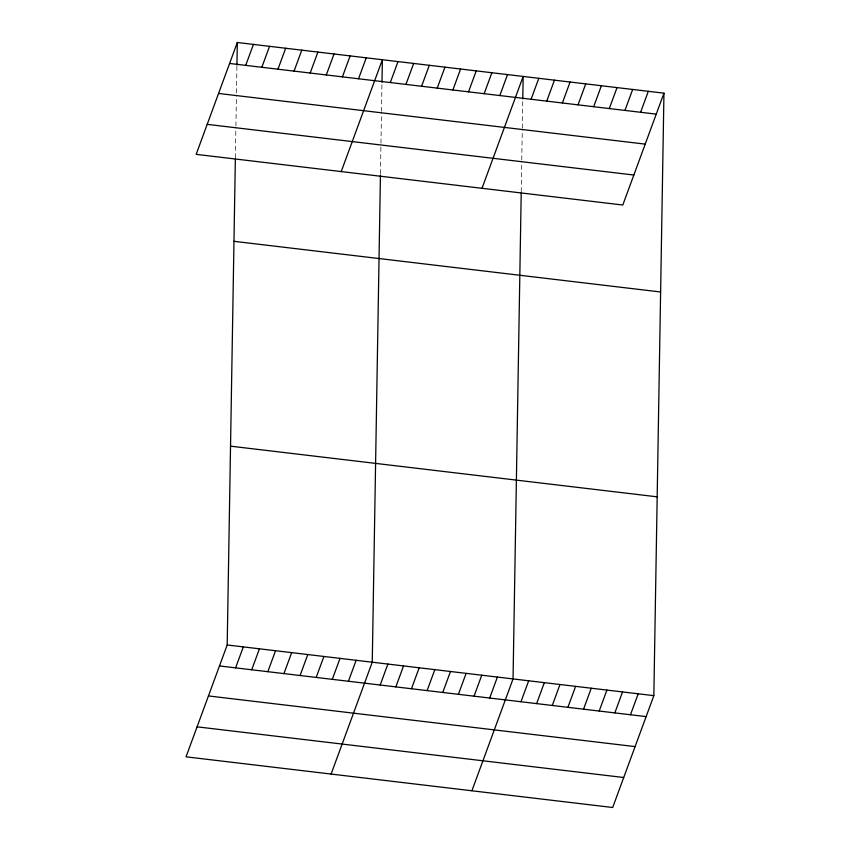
<?xml version="1.0" encoding="UTF-8"?>
<svg xmlns="http://www.w3.org/2000/svg" width="850" height="850" viewBox="0 0 850 850"><rect width="100%" height="100%" fill="white"/><g stroke="black" fill="none" stroke-linecap="round" stroke-linejoin="round"><path stroke-width="0.64" stroke-dasharray="4.25 3.19" d="M235.376 157.813L235.886 127.33M235.917 126.002L236.428 95.519M236.47 92.863L236.916 66.353M380.46 173.719L380.949 144.553M380.97 143.236L381.48 112.742M381.501 111.424L381.99 82.259M521.231 191.76L521.741 161.277M521.762 159.959L522.272 129.466M522.293 128.148L522.761 100.311"/><path stroke-width="1.27" d="M663.956 93.171L622.806 205.02L196.159 154.349L237.309 42.5L663.956 93.171L653.841 695.651L612.691 807.5L186.044 756.829L227.194 644.98L235.354 159.141M236.938 65.036L237.309 42.5M380.439 175.047L372.257 662.203L331.107 774.053M381.99 82.259L382.373 59.734L341.222 171.572M521.209 193.088L513.049 678.927L471.899 790.776M522.782 98.983L523.164 76.447L482.014 188.296M245.714 65.376L253.428 44.412M261.832 67.288L269.546 46.325M277.95 69.211L285.664 48.248M294.068 71.124L301.782 50.161M310.186 73.036L317.9 52.073M326.304 74.949L334.018 53.986M342.422 76.861L350.136 55.898M358.541 78.774L366.254 57.811M390.299 82.546L398.013 61.583M405.949 84.405L413.663 63.442M421.589 86.264L429.303 65.301M437.229 88.124L444.943 67.161M235.599 667.856L243.312 646.893M452.88 89.983L460.594 69.02M251.717 669.768L259.431 648.805M468.52 91.843L476.234 70.879M267.835 671.681L275.549 650.718M484.16 93.702L491.874 72.739M283.953 673.604L291.667 652.641M499.811 95.561L507.524 74.588M300.071 675.516L307.785 654.553M316.189 677.429L323.903 656.466M531.091 99.269L538.804 78.306M332.308 679.341L340.021 658.378M546.741 101.129L554.455 80.166M348.426 681.254L356.139 660.291M562.381 102.988L570.095 82.025M578.021 104.848L585.735 83.884M380.184 685.026L387.897 664.062M593.672 106.707L601.386 85.744M395.834 686.885L403.538 665.922M609.312 108.566L617.026 87.603M411.474 688.744L419.188 667.781M624.952 110.426L632.666 89.452M427.114 690.604L434.828 669.641M640.602 112.274L648.316 91.311M442.765 692.463L450.468 671.5M458.405 694.322L466.119 673.359M474.045 696.171L481.759 675.208M489.685 698.031L497.399 677.067M520.976 701.749L528.689 680.786M536.616 703.609L544.329 682.646M552.266 705.468L559.98 684.505M567.906 707.327L575.62 686.364M583.546 709.187L591.26 688.224M599.197 711.036L606.911 690.072M614.837 712.895L622.551 691.932M630.477 714.754L638.191 693.791M229.606 63.463L656.242 114.134M218.567 93.457L645.203 144.128M207.198 124.355L633.834 175.026M233.973 241.315L660.62 291.986M230.541 446.165L657.178 496.836M227.194 644.98L653.841 695.651M219.481 665.943L646.128 716.614M208.452 695.938L635.088 746.608M197.083 726.835L623.719 777.506"/></g></svg>
